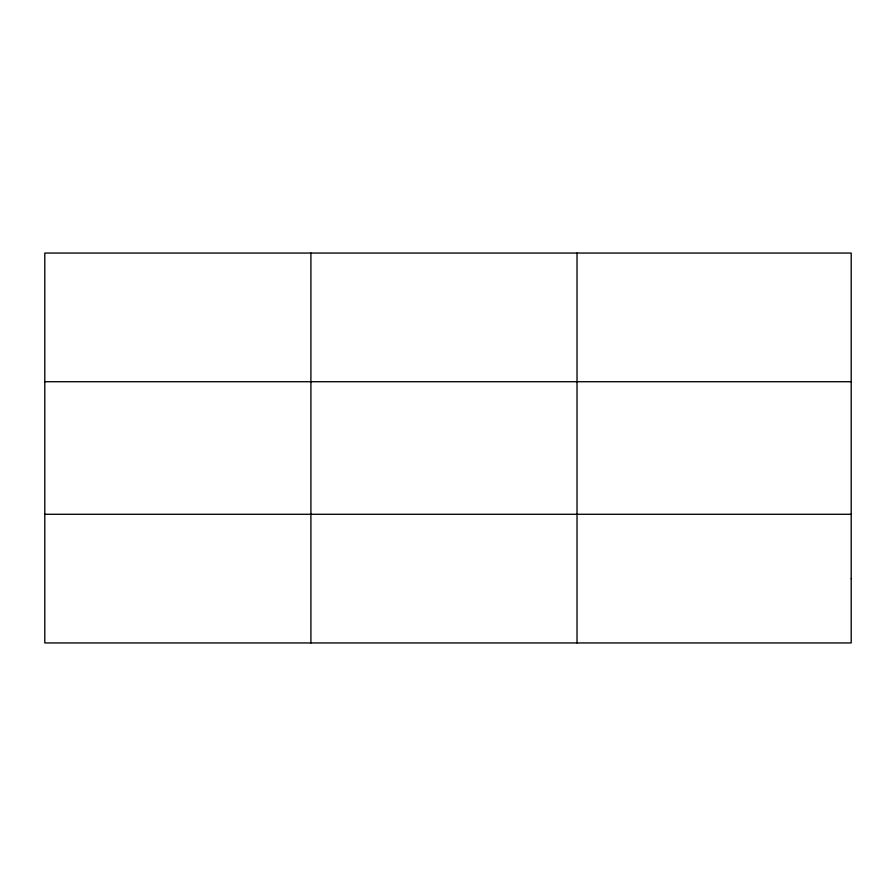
<?xml version="1.0" encoding="UTF-8"?>
<svg xmlns="http://www.w3.org/2000/svg" width="896" height="896" viewBox="0 0 896 896"><rect width="100%" height="100%" fill="white"/><g stroke="black" fill="none" stroke-linecap="round" stroke-linejoin="round"><path stroke-width="1.34" d="M310.912 253.053L310.912 642.947M577.024 253.053L577.024 642.947M44.8 381.718L851.2 381.718M44.8 514.282L851.2 514.282M851.2 578.614L851.2 642.947L44.8 642.947L44.8 253.053L851.2 253.053L851.2 578.614"/></g></svg>
